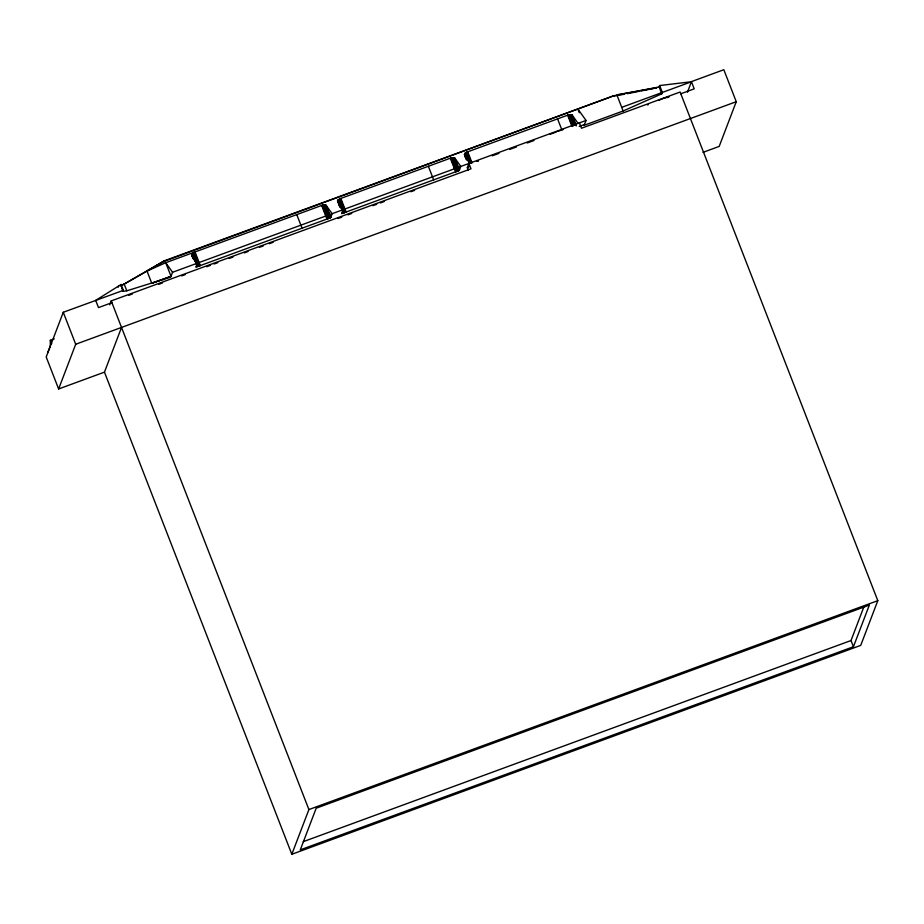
<?xml version="1.0" encoding="UTF-8"?>
<svg xmlns="http://www.w3.org/2000/svg" width="924" height="924" viewBox="0 0 924 924"><rect width="100%" height="100%" fill="white"/><g stroke="black" fill="none" stroke-linecap="round" stroke-linejoin="round"><path stroke-width="1.39" d="M54.262 338.854L50.346 340.298L50.231 346.165L47.725 352.714M337.537 200.935L343.301 209.586L341.753 213.629L459.263 170.478L460.81 166.435L454.804 158.096L450.808 158.039L340.286 198.625L337.537 200.935L339.893 206.999M111.908 302.668L98.498 307.6L95.692 300.381L121.09 284.477L123.377 290.344L63.271 312.277L46.2 356.987L58.628 388.969L104.458 372.141L121.529 327.431M58.628 388.969L75.699 344.259L63.271 312.277M109.713 304.862L111.227 300.912L470.974 168.815L468.907 163.502L467.325 167.637L468.364 170.293M118.18 287.202L118.63 286.024M121.09 284.477L120.709 285.47L124.186 284.038L164.368 260.799L613.975 95.703L659.135 86.925L659.655 85.562L691.51 81.728L622.175 107.184M579.313 112.74L577.846 108.974L586.047 120.455L172.569 272.28L170.709 277.131L126.819 290.806L122.996 291.337L123.377 290.344M120.57 286.14L157.865 264.911M468.641 167.036L468.918 166.401M579.417 122.927L581.485 128.24L680.122 92.019L877.8 600.669L860.729 645.379L291.822 854.273L308.905 809.563L111.227 300.912M586.047 120.455L584.199 125.294L623.134 110.995L661.815 93.798L662.335 92.435L659.655 85.562M165.535 260.811L613.975 95.703M687.491 92.25L691.406 81.624L723.827 69.727L736.255 101.709L719.184 146.419L703.002 152.356M853.429 646.742L869.345 605.081L316.193 808.2L300.288 849.861L853.429 646.742L851.016 640.528L863.848 606.929M196.2 266.551L200.3 265.569L195.01 251.952C188.057 253.65 194.594 260.221 197.47 263.144L195.923 267.186L330.584 217.729L332.132 213.687L326.137 205.347L322.13 205.29L165.731 262.705L147.031 271.067L151.779 283.298L171.021 276.322L165.731 262.705M578.101 123.366L572.106 115.026L568.595 114.83L467.74 151.813C460.776 153.511 467.313 160.071 470.189 162.994M321.644 205.451L326.934 219.069L330.815 217.14M450.323 158.212L455.613 171.818L459.482 169.889M163.629 279.729L164.495 278.725M157.727 265.257L164.172 261.307M147.031 271.067L164.368 260.799L172.569 272.28M550.184 134.223L556.317 132.017M557.75 131.451L563.444 129.36M492.238 155.833L498.972 153.361M509.736 149.411L516.47 146.939M527.234 142.989L533.968 140.517M579.209 126.438L584.499 124.497M128.563 295.403L132.317 294.028M158.732 284.326L162.485 282.952M181.647 275.906L185.401 274.532M206.733 266.701L210.487 265.315M214.068 264.01L217.821 262.624M229.198 258.454L232.952 257.068M244.294 252.91L248.048 251.524M259.413 247.355L263.178 245.969M269.369 243.693L273.134 242.319M337.999 218.503L341.753 217.117M347.955 214.842L351.709 213.467M372.95 205.659L376.703 204.285M380.399 202.933L384.153 201.548M410.857 191.742L414.61 190.367M680.803 93.774L694.213 88.843L691.406 81.624M75.699 344.259L736.255 101.709M308.905 809.563L877.8 600.669M303.28 841.66L851.016 640.528M151.779 283.298L171.021 276.322M342.03 213.005L346.142 212.023L340.841 198.406M476.876 161.377L477.824 161.042M647.493 104.886L648.163 104.759M477.696 161.146L478.47 160.926M624.509 94.248L613.848 96.038M627.315 93.682L638.542 91.441M641.348 90.887L656.779 87.803L617.371 94.71M659.135 86.925L661.815 93.798M617.047 95.334L623.134 110.995M572.106 115.026L576.206 125.583M571.748 114.819L576.137 125.803M571.61 114.761L575.456 124.671M571.275 114.668L575.202 124.775M570.905 114.622L574.901 124.89M570.489 114.599L574.543 125.017M570.05 114.611L574.151 125.167M569.577 114.645L573.723 125.329M569.092 114.726L573.377 125.745M568.595 114.83L572.903 125.918M568.098 114.969L572.43 126.103M567.613 115.13L571.944 126.276M557.565 118.826L561.896 129.972M467.74 151.813L472.072 162.947M467.174 152.033L471.494 163.155M466.643 152.287L470.951 163.363M466.146 152.552L470.328 163.305M465.708 152.841L469.842 163.479M465.315 153.141L469.392 163.64M465.153 153.292L467.683 159.794M464.991 153.442L467.498 159.898M464.726 153.742L466.701 158.812M464.541 154.042L466.47 159.009M464.483 154.192L465.846 157.981M464.414 154.47L466.435 159.875M454.804 158.096L459.424 169.981M454.446 157.888L459.216 170.155M454.308 157.831L459.124 170.224M453.984 157.75L458.882 170.363M453.603 157.692L458.593 170.524M453.187 157.669L458.258 170.697M452.748 157.681L457.877 170.882M452.275 157.727L457.461 171.079M451.79 157.796L457.022 171.263M451.293 157.912L456.56 171.46M450.808 158.039L456.086 171.645M428.366 166.262L433.668 179.88M340.286 198.625L345.564 212.231M339.755 198.879L345.01 212.416M339.258 199.145L344.479 212.589M338.808 199.434L343.982 212.728M338.427 199.734L343.52 212.855M338.265 199.884L343.324 212.901M338.092 200.034L341.106 207.785M342.111 210.372L343.116 212.959M337.838 200.335L340.794 207.946M337.653 200.635L340.067 206.849L337.595 200.785M326.137 205.347L330.757 217.232M325.779 205.14L330.538 217.406L325.641 205.082M325.306 204.989L330.214 217.614M324.936 204.943L329.926 217.775M324.52 204.92L329.591 217.948M324.081 204.932L329.21 218.133M323.608 204.978L328.794 218.318M323.123 205.047L328.355 218.514M322.626 205.151L327.893 218.711M322.13 205.29L327.419 218.896M296.766 214.587L302.056 228.205M194.456 252.183L199.734 265.777M193.925 252.425L199.18 265.962M193.428 252.702L198.648 266.135M192.977 252.991L198.152 266.285M192.596 253.28L197.69 266.401M192.435 253.43L197.493 266.459M192.261 253.592L195.276 261.342M196.281 263.918L197.286 266.505M192.007 253.892L194.964 261.504M191.822 254.192L193.266 257.912M191.765 254.331L193.116 258.119M191.684 254.62L193.208 258.859M124.186 284.038L126.819 290.806M121.621 287.814L122.996 291.337M104.458 372.141L291.822 854.273M50.346 340.298L51.698 343.751M659.135 100.208A10.545 1.513 -21.2 0 1 664.148 98.152M666.666 97.286A10.545 1.513 -21.2 0 1 668.953 96.604M664.044 98.429A9.009 1.294 -21.2 0 1 666.192 97.69M667.382 97.586A7.542 1.086 -21.2 0 1 668.757 97.263M468.133 167.845A5.301 0.762 -21.2 0 1 467.325 167.637"/></g></svg>
